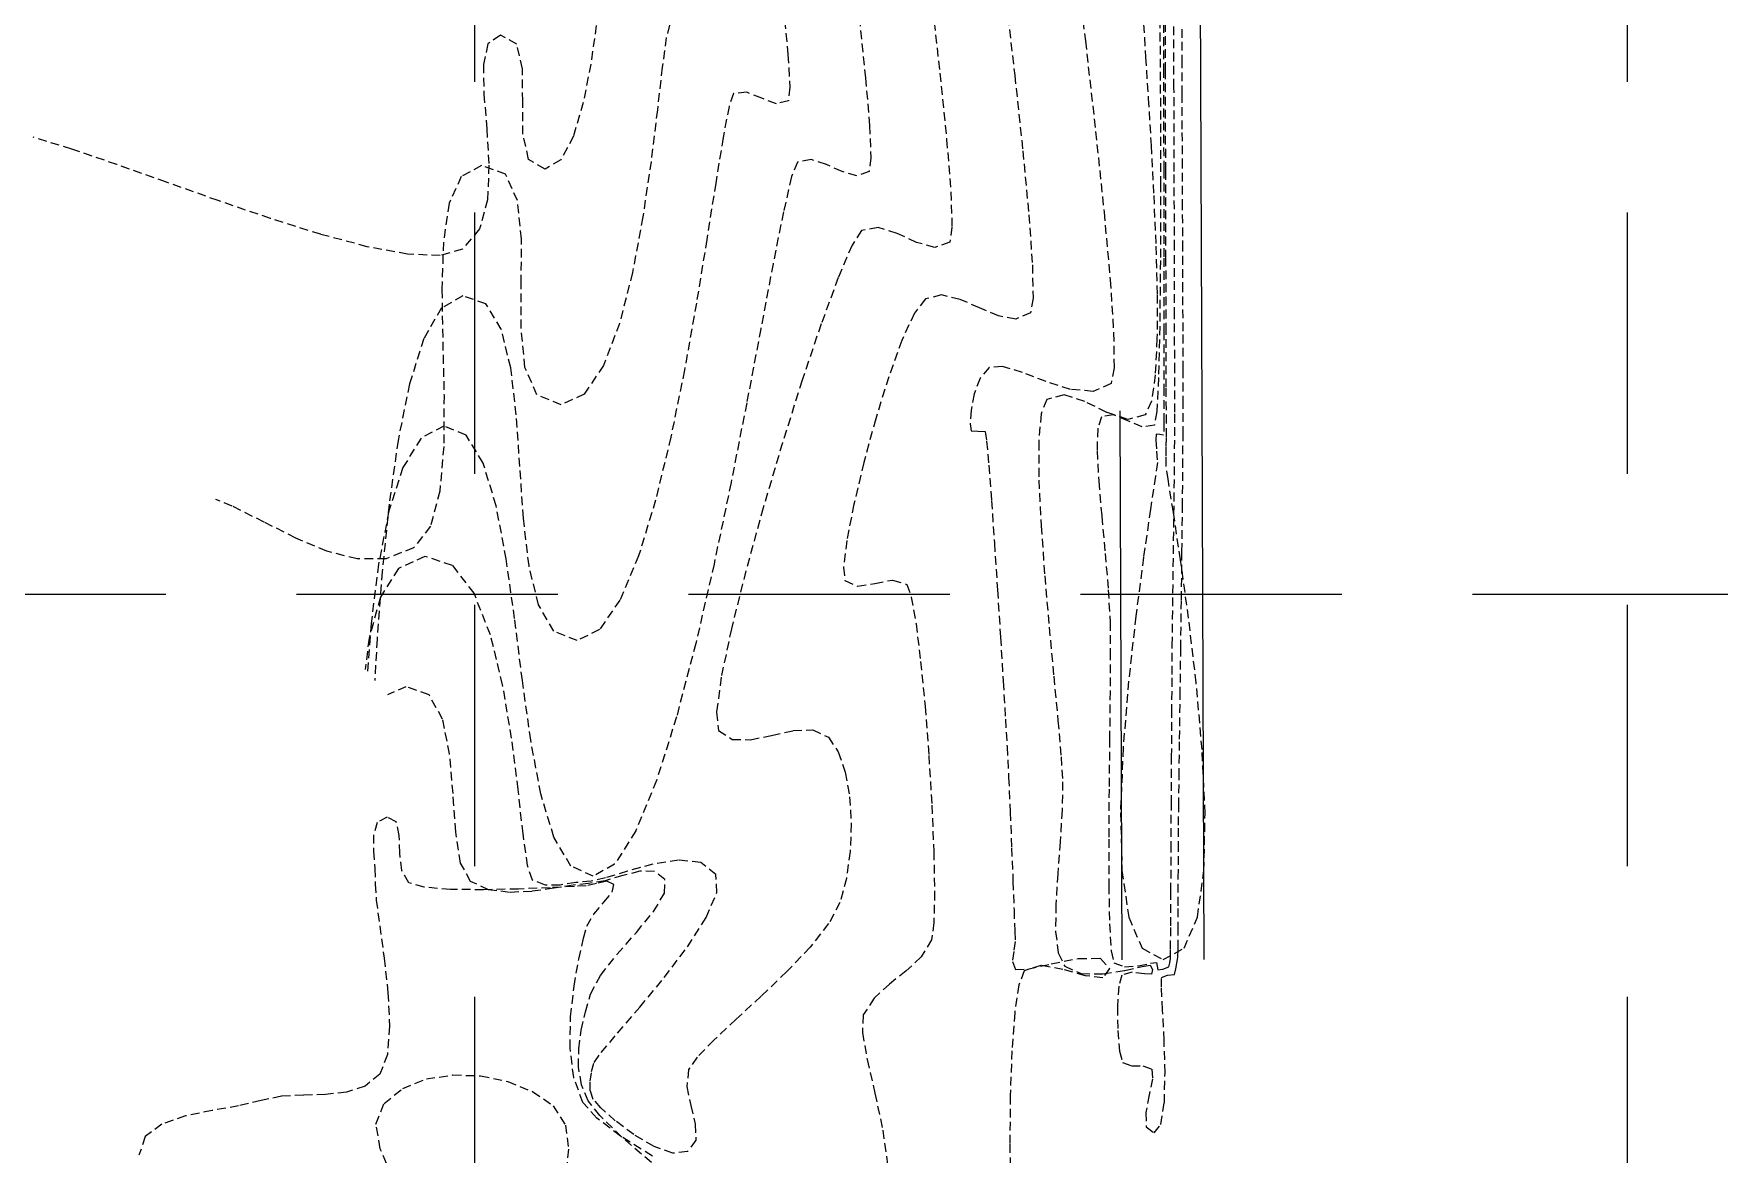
# Model space of a CAD drawing. Header units: inches. Extents: x 7994 to 10114, y 11164 to 12491.
# Drawn here: x 9934.52 to 9982.89, y 11315.01 to 11347.15 of the extents above; entities that cross this region are included whole.
import ezdxf

# ---------------------------------------------------------------- set-up
doc = ezdxf.new("R2010")
doc.units = ezdxf.units.IN
doc.header["$MEASUREMENT"] = 0
doc.linetypes.add('HIDDEN', pattern=[0.375, 0.25, -0.125])
doc.linetypes.add('x4227topo$0$HIDDEN', pattern=[0.375, 0.25, -0.125])
for name, color, linetype in [('CONTOURS', 43, 'x4227topo$0$HIDDEN'), ('GRID', 254, 'HIDDEN'), ('x4227topo$0$C-TOPO', 12, 'Continuous')]:
    doc.layers.add(name, color=color, linetype=linetype)

msp = doc.modelspace()

# ---------------------------------------------------------------- linework, layer by layer
at = {"layer": 'CONTOURS', "color": 43}
for p, q in [((9964.363, 11349.771, 1239), (9964.699, 11346.947, 1239)), ((9966.931, 11349.301, 1242), (9966.94, 11346.137, 1242)), ((9966.997, 11346.084, 1242), (9966.989, 11349.218, 1242)), ((9960.273, 11348.243, 1237), (9960.524, 11346.021, 1237)), ((9962.389, 11348.393, 1238), (9962.67, 11345.962, 1238)), ((9967.475, 11347.032, 1240), (9967.476, 11348.31, 1240)), ((9956.034, 11347.92, 1235), (9956.164, 11346.555, 1235)), ((9966.834, 11347.935, 1241), (9966.85, 11345.317, 1241)), ((9967.242, 11345.611, 1241), (9967.235, 11348.138, 1241)), ((9950.663, 11347.393, 1233), (9950.505, 11346.285, 1233)), ((9952.769, 11347.4, 1234), (9952.672, 11347.047, 1234)), ((9958.209, 11347.62, 1236), (9958.39, 11345.892, 1236)), ((9966.369, 11347.425, 1240), (9966.427, 11346.481, 1240)), ((9947.554, 11346.864, 1233), (9947.423, 11346.268, 1233)), ((9947.916, 11347.11, 1233), (9947.554, 11346.864, 1233)), ((9948.384, 11346.857, 1233), (9947.916, 11347.11, 1233)), ((9948.545, 11346.151, 1233), (9948.384, 11346.857, 1233)), ((9952.672, 11347.047, 1234), (9952.559, 11346.195, 1234)), ((9964.699, 11346.947, 1239), (9964.993, 11344.346, 1239)), ((9967.475, 11346.294, 1240), (9967.475, 11347.032, 1240)), ((9947.423, 11346.268, 1233), (9947.44, 11345.422, 1233)), ((9950.505, 11346.285, 1233), (9950.291, 11345.18, 1233)), ((9956.164, 11346.555, 1235), (9956.217, 11345.624, 1235)), ((9966.427, 11346.481, 1240), (9966.503, 11345.297, 1240)), ((9967.476, 11345.42, 1240), (9967.475, 11346.294, 1240)), ((9948.553, 11345.215, 1233), (9948.545, 11346.151, 1233)), ((9952.559, 11346.195, 1234), (9952.417, 11344.968, 1234)), ((9958.39, 11345.892, 1236), (9958.506, 11344.523, 1236)), ((9960.524, 11346.021, 1237), (9960.717, 11344.118, 1237)), ((9962.67, 11345.962, 1238), (9962.904, 11343.795, 1238)), ((9966.94, 11346.137, 1242), (9966.947, 11343.25, 1242)), ((9967.005, 11343.223, 1242), (9966.997, 11346.084, 1242)), ((9947.44, 11345.422, 1233), (9947.521, 11344.427, 1233)), ((9954.603, 11345.436, 1235), (9954.473, 11345.068, 1235)), ((9954.982, 11345.474, 1235), (9954.603, 11345.436, 1235)), ((9955.413, 11345.302, 1235), (9954.982, 11345.474, 1235)), ((9955.832, 11345.146, 1235), (9955.413, 11345.302, 1235)), ((9956.217, 11345.624, 1235), (9956.175, 11345.229, 1235)), ((9966.503, 11345.297, 1240), (9966.584, 11343.949, 1240)), ((9966.85, 11345.317, 1241), (9966.856, 11342.859, 1241)), ((9967.249, 11343.205, 1241), (9967.242, 11345.611, 1241)), ((9967.48, 11344.419, 1240), (9967.476, 11345.42, 1240)), ((9948.56, 11344.274, 1233), (9948.553, 11345.215, 1233)), ((9950.291, 11345.18, 1233), (9950.009, 11344.217, 1233)), ((9952.417, 11344.968, 1234), (9952.234, 11343.493, 1234)), ((9954.473, 11345.068, 1235), (9954.303, 11344.177, 1235)), ((9956.175, 11345.229, 1235), (9955.832, 11345.146, 1235)), ((9947.521, 11344.427, 1233), (9947.583, 11343.383, 1233)), ((9958.506, 11344.523, 1236), (9958.544, 11343.598, 1236)), ((9964.993, 11344.346, 1239), (9965.234, 11342.038, 1239)), ((9967.484, 11343.322, 1240), (9967.48, 11344.419, 1240)), ((9935.61, 11343.844, 1233), (9934.502, 11344.183, 1233)), ((9936.904, 11343.402, 1233), (9935.61, 11343.844, 1233)), ((9948.722, 11343.55, 1233), (9948.56, 11344.274, 1233)), ((9950.009, 11344.217, 1233), (9949.647, 11343.534, 1233)), ((9954.303, 11344.177, 1235), (9954.091, 11342.87, 1235)), ((9960.717, 11344.118, 1237), (9960.838, 11342.619, 1237)), ((9962.904, 11343.795, 1238), (9963.077, 11341.96, 1238)), ((9966.584, 11343.949, 1240), (9966.661, 11342.51, 1240)), ((9938.326, 11342.895, 1233), (9936.904, 11343.402, 1233)), ((9947.373, 11343.372, 1234), (9946.789, 11343.058, 1234)), ((9948.063, 11343.125, 1234), (9947.373, 11343.372, 1234)), ((9947.583, 11343.383, 1233), (9947.542, 11342.393, 1233)), ((9949.192, 11343.269, 1233), (9948.722, 11343.55, 1233)), ((9949.647, 11343.534, 1233), (9949.192, 11343.269, 1233)), ((9952.234, 11343.493, 1234), (9952, 11341.897, 1234)), ((9956.438, 11343.473, 1236), (9956.269, 11343.054, 1236)), ((9956.826, 11343.544, 1236), (9956.438, 11343.473, 1236)), ((9957.268, 11343.402, 1236), (9956.826, 11343.544, 1236)), ((9957.721, 11343.197, 1236), (9957.268, 11343.402, 1236)), ((9958.544, 11343.598, 1236), (9958.49, 11343.202, 1236)), ((9967.489, 11342.162, 1240), (9967.484, 11343.322, 1240)), ((9939.814, 11342.366, 1233), (9938.326, 11342.895, 1233)), ((9946.789, 11343.058, 1234), (9946.442, 11342.29, 1234)), ((9948.405, 11342.366, 1234), (9948.063, 11343.125, 1234)), ((9954.091, 11342.87, 1235), (9953.836, 11341.252, 1235)), ((9956.269, 11343.054, 1236), (9956.034, 11342.045, 1236)), ((9958.143, 11343.081, 1236), (9957.721, 11343.197, 1236)), ((9958.49, 11343.202, 1236), (9958.143, 11343.081, 1236)), ((9966.856, 11342.859, 1241), (9966.85, 11340.644, 1241)), ((9966.947, 11343.25, 1242), (9966.952, 11340.717, 1242)), ((9967.012, 11340.708, 1242), (9967.005, 11343.223, 1242)), ((9967.255, 11340.995, 1241), (9967.249, 11343.205, 1241)), ((9941.311, 11341.854, 1233), (9939.814, 11342.366, 1233)), ((9947.542, 11342.393, 1233), (9947.317, 11341.556, 1233)), ((9948.516, 11341.263, 1234), (9948.405, 11342.366, 1234)), ((9960.838, 11342.619, 1237), (9960.871, 11341.609, 1237)), ((9966.661, 11342.51, 1240), (9966.722, 11341.058, 1240)), ((9946.442, 11342.29, 1234), (9946.275, 11341.174, 1234)), ((9952, 11341.897, 1234), (9951.703, 11340.305, 1234)), ((9956.034, 11342.045, 1236), (9955.737, 11340.555, 1236)), ((9963.077, 11341.96, 1238), (9963.178, 11340.527, 1238)), ((9965.234, 11342.038, 1239), (9965.41, 11340.093, 1239)), ((9967.494, 11340.97, 1240), (9967.489, 11342.162, 1240)), ((9942.755, 11341.4, 1233), (9941.311, 11341.854, 1233)), ((9944.088, 11341.045, 1233), (9942.755, 11341.4, 1233)), ((9947.317, 11341.556, 1233), (9946.824, 11340.974, 1233)), ((9958.272, 11341.509, 1237), (9958.003, 11341.09, 1237)), ((9958.751, 11341.597, 1237), (9958.272, 11341.509, 1237)), ((9959.296, 11341.422, 1237), (9958.751, 11341.597, 1237)), ((9959.856, 11341.169, 1237), (9959.296, 11341.422, 1237)), ((9960.871, 11341.609, 1237), (9960.805, 11341.175, 1237)), ((9945.25, 11340.828, 1233), (9944.088, 11341.045, 1233)), ((9946.824, 11340.974, 1233), (9946.182, 11340.791, 1233)), ((9946.275, 11341.174, 1234), (9946.233, 11339.813, 1234)), ((9948.511, 11339.986, 1234), (9948.516, 11341.263, 1234)), ((9953.836, 11341.252, 1235), (9953.537, 11339.427, 1235)), ((9958.003, 11341.09, 1237), (9957.605, 11340.159, 1237)), ((9960.376, 11341.025, 1237), (9959.856, 11341.169, 1237)), ((9960.805, 11341.175, 1237), (9960.376, 11341.025, 1237)), ((9966.722, 11341.058, 1240), (9966.757, 11339.667, 1240)), ((9967.259, 11339.056, 1241), (9967.255, 11340.995, 1241)), ((9967.498, 11339.778, 1240), (9967.494, 11340.97, 1240)), ((9946.182, 11340.791, 1233), (9945.25, 11340.828, 1233)), ((9955.737, 11340.555, 1236), (9955.384, 11338.69, 1236)), ((9963.178, 11340.527, 1238), (9963.196, 11339.567, 1238)), ((9966.85, 11340.644, 1241), (9966.832, 11338.759, 1241)), ((9966.952, 11340.717, 1242), (9966.954, 11338.613, 1242)), ((9967.017, 11338.614, 1242), (9967.012, 11340.708, 1242)), ((9948.507, 11338.702, 1234), (9948.511, 11339.986, 1234)), ((9951.703, 11340.305, 1234), (9951.332, 11338.844, 1234)), ((9957.605, 11340.159, 1237), (9957.117, 11338.829, 1237)), ((9965.41, 11340.093, 1239), (9965.509, 11338.579, 1239)), ((9946.831, 11339.634, 1235), (9946.222, 11339.286, 1235)), ((9946.233, 11339.813, 1234), (9946.258, 11338.313, 1234)), ((9947.497, 11339.403, 1235), (9946.831, 11339.634, 1235)), ((9960.107, 11339.546, 1238), (9959.793, 11339.139, 1238)), ((9960.574, 11339.66, 1238), (9960.107, 11339.546, 1238)), ((9961.104, 11339.532, 1238), (9960.574, 11339.66, 1238)), ((9961.66, 11339.289, 1238), (9961.104, 11339.532, 1238)), ((9963.196, 11339.567, 1238), (9963.12, 11339.147, 1238)), ((9966.757, 11339.667, 1240), (9966.754, 11338.412, 1240)), ((9967.502, 11338.618, 1240), (9967.498, 11339.778, 1240)), ((9946.222, 11339.286, 1235), (9945.716, 11338.408, 1235)), ((9947.938, 11338.674, 1235), (9947.497, 11339.403, 1235)), ((9953.537, 11339.427, 1235), (9953.194, 11337.503, 1235)), ((9959.793, 11339.139, 1238), (9959.434, 11338.358, 1238)), ((9962.205, 11339.059, 1238), (9961.66, 11339.289, 1238)), ((9962.704, 11338.969, 1238), (9962.205, 11339.059, 1238)), ((9963.12, 11339.147, 1238), (9962.704, 11338.969, 1238)), ((9967.263, 11337.464, 1241), (9967.259, 11339.056, 1241)), ((9948.209, 11337.572, 1235), (9947.938, 11338.674, 1235)), ((9948.618, 11337.582, 1234), (9948.507, 11338.702, 1234)), ((9951.332, 11338.844, 1234), (9950.874, 11337.639, 1234)), ((9955.384, 11338.69, 1236), (9954.98, 11336.561, 1236)), ((9957.117, 11338.829, 1237), (9956.572, 11337.211, 1237)), ((9965.509, 11338.579, 1239), (9965.521, 11337.565, 1239)), ((9966.832, 11338.759, 1241), (9966.798, 11337.288, 1241)), ((9966.954, 11338.613, 1242), (9966.954, 11337.014, 1242)), ((9967.021, 11337.014, 1242), (9967.017, 11338.614, 1242)), ((9967.504, 11337.521, 1240), (9967.502, 11338.618, 1240)), ((9945.716, 11338.408, 1235), (9945.304, 11337.107, 1235)), ((9946.258, 11338.313, 1234), (9946.294, 11336.78, 1234)), ((9959.434, 11338.358, 1238), (9959.055, 11337.312, 1238)), ((9966.754, 11338.412, 1240), (9966.704, 11337.369, 1240)), ((9948.368, 11336.22, 1235), (9948.209, 11337.572, 1235)), ((9948.962, 11336.794, 1234), (9948.618, 11337.582, 1234)), ((9950.874, 11337.639, 1234), (9950.318, 11336.818, 1234)), ((9961.941, 11337.582, 1239), (9961.677, 11337.271, 1239)), ((9962.324, 11337.611, 1239), (9961.941, 11337.582, 1239)), ((9962.894, 11337.433, 1239), (9962.324, 11337.611, 1239)), ((9965.521, 11337.565, 1239), (9965.435, 11337.12, 1239)), ((9967.504, 11336.52, 1240), (9967.504, 11337.521, 1240)), ((9945.304, 11337.107, 1235), (9944.975, 11335.489, 1235)), ((9953.194, 11337.503, 1235), (9952.803, 11335.583, 1235)), ((9956.572, 11337.211, 1237), (9956.006, 11335.416, 1237)), ((9959.055, 11337.312, 1238), (9958.682, 11336.108, 1238)), ((9961.677, 11337.271, 1239), (9961.509, 11336.825, 1239)), ((9963.571, 11337.173, 1239), (9962.894, 11337.433, 1239)), ((9964.273, 11336.951, 1239), (9963.571, 11337.173, 1239)), ((9965.435, 11337.12, 1239), (9964.921, 11336.893, 1239)), ((9966.704, 11337.369, 1240), (9966.595, 11336.614, 1240)), ((9966.798, 11337.288, 1241), (9966.748, 11336.316, 1241)), ((9967.264, 11336.294, 1241), (9967.263, 11337.464, 1241)), ((9946.294, 11336.78, 1234), (9946.285, 11335.317, 1234)), ((9949.654, 11336.506, 1234), (9948.962, 11336.794, 1234)), ((9950.318, 11336.818, 1234), (9949.654, 11336.506, 1234)), ((9954.98, 11336.561, 1236), (9954.531, 11334.275, 1236)), ((9961.509, 11336.825, 1239), (9961.42, 11336.353, 1239)), ((9963.589, 11336.661, 1240), (9963.428, 11336.247, 1240)), ((9964.087, 11336.799, 1240), (9963.589, 11336.661, 1240)), ((9964.684, 11336.601, 1240), (9964.087, 11336.799, 1240)), ((9964.921, 11336.893, 1239), (9964.273, 11336.951, 1239)), ((9965.314, 11336.29, 1240), (9964.684, 11336.601, 1240)), ((9966.595, 11336.614, 1240), (9966.416, 11336.221, 1240)), ((9966.954, 11337.014, 1242), (9966.951, 11335.997, 1242)), ((9967.023, 11335.983, 1242), (9967.021, 11337.014, 1242)), ((9948.471, 11334.74, 1235), (9948.368, 11336.22, 1235)), ((9958.682, 11336.108, 1238), (9958.34, 11334.853, 1238)), ((9961.42, 11336.353, 1239), (9961.396, 11335.964, 1239)), ((9963.428, 11336.247, 1240), (9963.359, 11335.446, 1240)), ((9965.162, 11336.165, 1241), (9965.052, 11335.834, 1241)), ((9965.506, 11336.225, 1241), (9965.162, 11336.165, 1241)), ((9965.913, 11336.089, 1240), (9965.314, 11336.29, 1240)), ((9965.919, 11336.049, 1241), (9965.506, 11336.225, 1241)), ((9966.416, 11336.221, 1240), (9965.913, 11336.089, 1240)), ((9966.748, 11336.316, 1241), (9966.68, 11335.928, 1241)), ((9967.263, 11335.62, 1241), (9967.264, 11336.294, 1241)), ((9967.502, 11335.646, 1240), (9967.504, 11336.52, 1240)), ((9946.288, 11335.897, 1236), (9945.635, 11335.554, 1236)), ((9946.928, 11335.638, 1236), (9946.288, 11335.897, 1236)), ((9947.417, 11334.837, 1236), (9946.928, 11335.638, 1236)), ((9952.803, 11335.583, 1235), (9952.366, 11333.773, 1235)), ((9961.396, 11335.964, 1239), (9961.422, 11335.766, 1239)), ((9961.422, 11335.766, 1239), (9961.615, 11335.748, 1239)), ((9961.615, 11335.748, 1239), (9961.821, 11335.741, 1239)), ((9961.821, 11335.741, 1239), (9961.864, 11335.468, 1239)), ((9965.052, 11335.834, 1241), (9965.034, 11335.191, 1241)), ((9966.333, 11335.872, 1241), (9965.919, 11336.049, 1241)), ((9966.68, 11335.928, 1241), (9966.333, 11335.872, 1241)), ((9966.734, 11335.668, 1242), (9966.718, 11335.497, 1242)), ((9966.839, 11335.652, 1242), (9966.734, 11335.668, 1242)), ((9966.944, 11335.636, 1242), (9966.839, 11335.652, 1242)), ((9966.951, 11335.997, 1242), (9966.944, 11335.636, 1242)), ((9967.022, 11335.317, 1242), (9967.024, 11335.593, 1242)), ((9967.024, 11335.593, 1242), (9967.023, 11335.983, 1242)), ((9967.258, 11334.868, 1241), (9967.263, 11335.62, 1241)), ((9967.496, 11334.718, 1240), (9967.502, 11335.646, 1240)), ((9944.975, 11335.489, 1235), (9944.718, 11333.659, 1235)), ((9945.635, 11335.554, 1236), (9945.114, 11334.706, 1236)), ((9946.285, 11335.317, 1234), (9946.174, 11334.031, 1234)), ((9956.006, 11335.416, 1237), (9955.456, 11333.556, 1237)), ((9961.864, 11335.468, 1239), (9961.927, 11334.776, 1239)), ((9963.359, 11335.446, 1240), (9963.365, 11334.345, 1240)), ((9965.034, 11335.191, 1241), (9965.081, 11334.322, 1241)), ((9966.718, 11335.497, 1242), (9966.744, 11335.177, 1242)), ((9966.744, 11335.177, 1242), (9966.768, 11334.856, 1242)), ((9967.018, 11335.04, 1242), (9967.022, 11335.317, 1242)), ((9945.114, 11334.706, 1236), (9944.712, 11333.463, 1236)), ((9947.79, 11333.613, 1236), (9947.417, 11334.837, 1236)), ((9948.574, 11333.257, 1235), (9948.471, 11334.74, 1235)), ((9958.34, 11334.853, 1238), (9958.055, 11333.654, 1238)), ((9961.927, 11334.776, 1239), (9962.004, 11333.767, 1239)), ((9966.768, 11334.856, 1242), (9966.713, 11334.463, 1242)), ((9967.015, 11334.764, 1242), (9967.018, 11335.04, 1242)), ((9967.072, 11334.371, 1242), (9967.015, 11334.764, 1242)), ((9967.251, 11334.116, 1241), (9967.258, 11334.868, 1241)), ((9967.485, 11333.578, 1240), (9967.496, 11334.718, 1240)), ((9954.531, 11334.275, 1236), (9954.042, 11331.94, 1236)), ((9963.365, 11334.345, 1240), (9963.429, 11333.035, 1240)), ((9965.081, 11334.322, 1241), (9965.168, 11333.311, 1241)), ((9966.713, 11334.463, 1242), (9966.569, 11333.514, 1242)), ((9967.223, 11333.428, 1242), (9967.072, 11334.371, 1242)), ((9940.218, 11333.599, 1234), (9939.749, 11333.795, 1234)), ((9944.718, 11333.659, 1235), (9944.521, 11331.723, 1235)), ((9946.174, 11334.031, 1234), (9945.905, 11333.025, 1234)), ((9952.366, 11333.773, 1235), (9951.879, 11332.179, 1235)), ((9958.055, 11333.654, 1238), (9957.852, 11332.619, 1238)), ((9962.004, 11333.767, 1239), (9962.089, 11332.542, 1239)), ((9967.242, 11333.364, 1241), (9967.251, 11334.116, 1241)), ((9941.134, 11333.141, 1234), (9940.218, 11333.599, 1234)), ((9944.712, 11333.463, 1236), (9944.413, 11331.937, 1236)), ((9948.079, 11332.086, 1236), (9947.79, 11333.613, 1236)), ((9948.733, 11331.892, 1235), (9948.574, 11333.257, 1235)), ((9955.456, 11333.556, 1237), (9954.955, 11331.741, 1237)), ((9965.168, 11333.311, 1241), (9965.268, 11332.243, 1241)), ((9966.569, 11333.514, 1242), (9966.368, 11332.134, 1242)), ((9967.431, 11332.058, 1242), (9967.223, 11333.428, 1242)), ((9967.232, 11332.612, 1241), (9967.242, 11333.364, 1241)), ((9967.471, 11332.289, 1240), (9967.485, 11333.578, 1240)), ((9942.043, 11332.686, 1234), (9941.134, 11333.141, 1234)), ((9942.935, 11332.309, 1234), (9942.043, 11332.686, 1234)), ((9945.905, 11333.025, 1234), (9945.421, 11332.405, 1234)), ((9963.429, 11333.035, 1240), (9963.533, 11331.601, 1240)), ((9943.802, 11332.086, 1234), (9942.935, 11332.309, 1234)), ((9945.421, 11332.405, 1234), (9944.633, 11332.093, 1234)), ((9957.852, 11332.619, 1238), (9957.758, 11331.854, 1238)), ((9962.089, 11332.542, 1239), (9962.177, 11331.201, 1239)), ((9965.268, 11332.243, 1241), (9965.356, 11331.203, 1241)), ((9967.221, 11331.86, 1241), (9967.232, 11332.612, 1241)), ((9967.455, 11330.915, 1240), (9967.471, 11332.289, 1240)), ((9944.633, 11332.093, 1234), (9943.802, 11332.086, 1234)), ((9944.413, 11331.937, 1236), (9944.202, 11330.238, 1236)), ((9944.521, 11331.723, 1235), (9944.375, 11329.788, 1235)), ((9944.99, 11331.812, 1237), (9944.468, 11330.988, 1237)), ((9945.746, 11332.159, 1237), (9944.99, 11331.812, 1237)), ((9946.537, 11331.902, 1237), (9945.746, 11332.159, 1237)), ((9947.155, 11331.103, 1237), (9946.537, 11331.902, 1237)), ((9948.319, 11330.376, 1236), (9948.079, 11332.086, 1236)), ((9949.005, 11330.77, 1235), (9948.733, 11331.892, 1235)), ((9951.879, 11332.179, 1235), (9951.343, 11330.906, 1235)), ((9954.042, 11331.94, 1236), (9953.519, 11329.665, 1236)), ((9954.955, 11331.741, 1237), (9954.541, 11330.084, 1237)), ((9957.758, 11331.854, 1238), (9957.796, 11331.468, 1238)), ((9966.368, 11332.134, 1242), (9966.147, 11330.448, 1242)), ((9967.211, 11331.108, 1241), (9967.221, 11331.86, 1241)), ((9967.662, 11330.385, 1242), (9967.431, 11332.058, 1242)), ((9957.796, 11331.468, 1238), (9958.159, 11331.305, 1238)), ((9958.159, 11331.305, 1238), (9958.655, 11331.387, 1238)), ((9958.655, 11331.387, 1238), (9959.166, 11331.482, 1238)), ((9959.166, 11331.482, 1238), (9959.573, 11331.356, 1238)), ((9959.573, 11331.356, 1238), (9959.704, 11330.994, 1238)), ((9963.533, 11331.601, 1240), (9963.659, 11330.134, 1240)), ((9944.468, 11330.988, 1237), (9944.142, 11329.814, 1237)), ((9947.627, 11329.911, 1237), (9947.155, 11331.103, 1237)), ((9949.447, 11330.013, 1235), (9949.005, 11330.77, 1235)), ((9951.343, 11330.906, 1235), (9950.755, 11330.059, 1235)), ((9959.704, 11330.994, 1238), (9959.839, 11330.224, 1238)), ((9962.177, 11331.201, 1239), (9962.263, 11329.846, 1239)), ((9965.356, 11331.203, 1241), (9965.406, 11330.276, 1241)), ((9967.202, 11330.356, 1241), (9967.211, 11331.108, 1241)), ((9967.437, 11329.519, 1240), (9967.455, 11330.915, 1240)), ((9948.542, 11328.603, 1236), (9948.319, 11330.376, 1236)), ((9965.406, 11330.276, 1241), (9965.414, 11329.433, 1241)), ((9966.147, 11330.448, 1242), (9965.94, 11328.582, 1242)), ((9967.194, 11329.604, 1241), (9967.202, 11330.356, 1241)), ((9967.879, 11328.532, 1242), (9967.662, 11330.385, 1242)), ((9944.142, 11329.814, 1237), (9944.031, 11328.916, 1237)), ((9944.202, 11330.238, 1236), (9944.092, 11328.847, 1236)), ((9944.375, 11329.788, 1235), (9944.305, 11328.604, 1235)), ((9947.977, 11328.476, 1237), (9947.627, 11329.911, 1237)), ((9950.115, 11329.744, 1235), (9949.447, 11330.013, 1235)), ((9950.755, 11330.059, 1235), (9950.115, 11329.744, 1235)), ((9954.541, 11330.084, 1237), (9954.249, 11328.696, 1237)), ((9959.839, 11330.224, 1238), (9959.972, 11329.144, 1238)), ((9962.263, 11329.846, 1239), (9962.341, 11328.576, 1239)), ((9963.659, 11330.134, 1240), (9963.791, 11328.722, 1240)), ((9953.519, 11329.665, 1236), (9952.967, 11327.558, 1236)), ((9965.414, 11329.433, 1241), (9965.407, 11328.283, 1241)), ((9967.188, 11328.771, 1241), (9967.194, 11329.604, 1241)), ((9967.42, 11328.165, 1240), (9967.437, 11329.519, 1240)), ((9959.972, 11329.144, 1238), (9960.097, 11327.852, 1238)), ((9945.203, 11328.421, 1238), (9944.671, 11328.187, 1238)), ((9945.864, 11328.191, 1238), (9945.203, 11328.421, 1238)), ((9948.233, 11326.947, 1237), (9947.977, 11328.476, 1237)), ((9948.782, 11326.887, 1236), (9948.542, 11328.603, 1236)), ((9954.249, 11328.696, 1237), (9954.114, 11327.687, 1237)), ((9962.341, 11328.576, 1239), (9962.405, 11327.492, 1239)), ((9963.791, 11328.722, 1240), (9963.911, 11327.452, 1240)), ((9965.94, 11328.582, 1242), (9965.781, 11326.66, 1242)), ((9967.181, 11327.672, 1241), (9967.188, 11328.771, 1241)), ((9968.048, 11326.624, 1242), (9967.879, 11328.532, 1242)), ((9946.253, 11327.492, 1238), (9945.864, 11328.191, 1238)), ((9960.097, 11327.852, 1238), (9960.205, 11326.448, 1238)), ((9965.407, 11328.283, 1241), (9965.393, 11326.932, 1241)), ((9967.404, 11326.918, 1240), (9967.42, 11328.165, 1240)), ((9946.454, 11326.492, 1238), (9946.253, 11327.492, 1238)), ((9952.967, 11327.558, 1236), (9952.391, 11325.728, 1236)), ((9954.114, 11327.687, 1237), (9954.171, 11327.169, 1237)), ((9962.405, 11327.492, 1239), (9962.451, 11326.695, 1239)), ((9963.911, 11327.452, 1240), (9964.001, 11326.414, 1240)), ((9967.174, 11326.403, 1241), (9967.181, 11327.672, 1241)), ((9948.42, 11325.473, 1237), (9948.233, 11326.947, 1237)), ((9949.072, 11325.346, 1236), (9948.782, 11326.887, 1236)), ((9954.171, 11327.169, 1237), (9954.564, 11326.907, 1237)), ((9954.564, 11326.907, 1237), (9955.093, 11326.901, 1237)), ((9955.093, 11326.901, 1237), (9955.696, 11327.026, 1237)), ((9955.696, 11327.026, 1237), (9956.311, 11327.161, 1237)), ((9956.311, 11327.161, 1237), (9956.875, 11327.184, 1237)), ((9956.875, 11327.184, 1237), (9957.326, 11326.971, 1237)), ((9957.326, 11326.971, 1237), (9957.606, 11326.553, 1237)), ((9965.393, 11326.932, 1241), (9965.378, 11325.484, 1241)), ((9967.39, 11325.839, 1240), (9967.404, 11326.918, 1240)), ((9946.552, 11325.359, 1238), (9946.454, 11326.492, 1238)), ((9957.606, 11326.553, 1237), (9957.809, 11325.968, 1237)), ((9960.205, 11326.448, 1238), (9960.292, 11325.028, 1238)), ((9962.451, 11326.695, 1239), (9962.496, 11325.815, 1239)), ((9964.001, 11326.414, 1240), (9964.044, 11325.696, 1240)), ((9965.781, 11326.66, 1242), (9965.706, 11324.808, 1242)), ((9967.167, 11325.062, 1241), (9967.174, 11326.403, 1241)), ((9968.134, 11324.785, 1242), (9968.048, 11326.624, 1242)), ((9957.809, 11325.968, 1237), (9957.933, 11325.264, 1237)), ((9948.564, 11324.203, 1237), (9948.42, 11325.473, 1237)), ((9952.391, 11325.728, 1236), (9951.797, 11324.283, 1236)), ((9962.496, 11325.815, 1239), (9962.541, 11324.823, 1239)), ((9964.044, 11325.696, 1240), (9964.032, 11324.877, 1240)), ((9965.378, 11325.484, 1241), (9965.368, 11324.047, 1241)), ((9967.379, 11324.994, 1240), (9967.39, 11325.839, 1240)), ((9946.629, 11324.26, 1238), (9946.552, 11325.359, 1238)), ((9949.446, 11324.102, 1236), (9949.072, 11325.346, 1236)), ((9957.933, 11325.264, 1237), (9957.979, 11324.49, 1237)), ((9960.292, 11325.028, 1238), (9960.349, 11323.691, 1238)), ((9967.161, 11323.743, 1241), (9967.167, 11325.062, 1241)), ((9967.373, 11324.445, 1240), (9967.379, 11324.994, 1240)), ((9944.38, 11324.528, 1239), (9944.274, 11324.173, 1239)), ((9944.661, 11324.683, 1239), (9944.38, 11324.528, 1239)), ((9944.924, 11324.543, 1239), (9944.661, 11324.683, 1239)), ((9945.008, 11324.153, 1239), (9944.924, 11324.543, 1239)), ((9957.979, 11324.49, 1237), (9957.948, 11323.694, 1237)), ((9962.541, 11324.823, 1239), (9962.583, 11323.803, 1239)), ((9964.032, 11324.877, 1240), (9963.974, 11323.975, 1240)), ((9965.706, 11324.808, 1242), (9965.748, 11323.15, 1242)), ((9967.369, 11323.737, 1240), (9967.373, 11324.445, 1240)), ((9968.1, 11323.138, 1242), (9968.134, 11324.785, 1242)), ((9944.274, 11324.173, 1239), (9944.273, 11323.704, 1239)), ((9945.023, 11323.644, 1239), (9945.008, 11324.153, 1239)), ((9946.77, 11323.363, 1238), (9946.629, 11324.26, 1238)), ((9948.692, 11323.288, 1237), (9948.564, 11324.203, 1237)), ((9949.937, 11323.274, 1236), (9949.446, 11324.102, 1236)), ((9951.797, 11324.283, 1236), (9951.191, 11323.332, 1236)), ((9963.974, 11323.975, 1240), (9963.904, 11323.052, 1240)), ((9965.368, 11324.047, 1241), (9965.371, 11322.724, 1241)), ((9944.273, 11323.704, 1239), (9944.311, 11323.205, 1239)), ((9945.079, 11323.148, 1239), (9945.023, 11323.644, 1239)), ((9957.948, 11323.694, 1237), (9957.84, 11322.924, 1237)), ((9960.349, 11323.691, 1238), (9960.371, 11322.537, 1238)), ((9962.583, 11323.803, 1239), (9962.621, 11322.839, 1239)), ((9967.154, 11322.544, 1241), (9967.161, 11323.743, 1241)), ((9967.366, 11322.938, 1240), (9967.369, 11323.737, 1240)), ((9944.311, 11323.205, 1239), (9944.318, 11322.761, 1239)), ((9945.287, 11322.797, 1239), (9945.079, 11323.148, 1239)), ((9947.058, 11322.836, 1238), (9946.77, 11323.363, 1238)), ((9948.829, 11322.875, 1237), (9948.692, 11323.288, 1237)), ((9950.577, 11322.982, 1236), (9949.937, 11323.274, 1236)), ((9951.191, 11323.332, 1236), (9950.577, 11322.982, 1236)), ((9951.424, 11323.005, 1238), (9950.916, 11322.855, 1238)), ((9951.558, 11323.129, 1237), (9950.932, 11322.935, 1237)), ((9951.914, 11323.128, 1238), (9951.424, 11323.005, 1238)), ((9952.291, 11323.331, 1237), (9951.558, 11323.129, 1237)), ((9952.334, 11323.124, 1238), (9951.914, 11323.128, 1238)), ((9953.026, 11323.447, 1237), (9952.291, 11323.331, 1237)), ((9952.632, 11322.891, 1238), (9952.334, 11323.124, 1238)), ((9953.662, 11323.379, 1237), (9953.026, 11323.447, 1237)), ((9954.096, 11323.033, 1237), (9953.662, 11323.379, 1237)), ((9954.122, 11322.518, 1237), (9954.096, 11323.033, 1237)), ((9963.904, 11323.052, 1240), (9963.85, 11322.171, 1240)), ((9965.748, 11323.15, 1242), (9965.944, 11321.811, 1242)), ((9967.912, 11321.808, 1242), (9968.1, 11323.138, 1242)), ((9944.318, 11322.761, 1239), (9944.348, 11322.302, 1239)), ((9945.723, 11322.668, 1239), (9945.287, 11322.797, 1239)), ((9946.482, 11322.607, 1239), (9945.723, 11322.668, 1239)), ((9947.429, 11322.596, 1239), (9946.482, 11322.607, 1239)), ((9947.574, 11322.599, 1238), (9947.058, 11322.836, 1238)), ((9948.428, 11322.618, 1239), (9947.429, 11322.596, 1239)), ((9948.177, 11322.521, 1238), (9947.574, 11322.599, 1238)), ((9948.817, 11322.551, 1238), (9948.177, 11322.521, 1238)), ((9949.342, 11322.655, 1239), (9948.428, 11322.618, 1239)), ((9949.443, 11322.638, 1238), (9948.817, 11322.551, 1238)), ((9949.204, 11322.729, 1237), (9948.829, 11322.875, 1237)), ((9949.63, 11322.732, 1237), (9949.204, 11322.729, 1237)), ((9950.036, 11322.691, 1239), (9949.342, 11322.655, 1239)), ((9950.002, 11322.731, 1238), (9949.443, 11322.638, 1238)), ((9950.076, 11322.8, 1237), (9949.63, 11322.732, 1237)), ((9950.443, 11322.777, 1238), (9950.002, 11322.731, 1238)), ((9950.373, 11322.708, 1239), (9950.036, 11322.691, 1239)), ((9950.513, 11322.846, 1237), (9950.076, 11322.8, 1237)), ((9950.667, 11322.772, 1239), (9950.373, 11322.708, 1239)), ((9950.916, 11322.855, 1238), (9950.443, 11322.777, 1238)), ((9950.932, 11322.935, 1237), (9950.513, 11322.846, 1237)), ((9950.962, 11322.842, 1239), (9950.667, 11322.772, 1239)), ((9950.882, 11322.236, 1239), (9951.122, 11322.53, 1239)), ((9951.168, 11322.75, 1239), (9950.962, 11322.842, 1239)), ((9951.122, 11322.53, 1239), (9951.168, 11322.75, 1239)), ((9952.621, 11322.495, 1238), (9952.632, 11322.891, 1238)), ((9953.817, 11321.801, 1237), (9954.122, 11322.518, 1237)), ((9957.84, 11322.924, 1237), (9957.656, 11322.229, 1237)), ((9960.371, 11322.537, 1238), (9960.351, 11321.661, 1238)), ((9962.621, 11322.839, 1239), (9962.651, 11322.014, 1239)), ((9965.371, 11322.724, 1241), (9965.392, 11321.621, 1241)), ((9967.149, 11321.56, 1241), (9967.154, 11322.544, 1241)), ((9967.364, 11322.139, 1240), (9967.366, 11322.938, 1240)), ((9944.348, 11322.302, 1239), (9944.449, 11321.557, 1239)), ((9950.591, 11321.9, 1239), (9950.882, 11322.236, 1239)), ((9952.307, 11321.973, 1238), (9952.621, 11322.495, 1238)), ((9957.656, 11322.229, 1237), (9957.332, 11321.624, 1237)), ((9963.85, 11322.171, 1240), (9963.845, 11321.394, 1240)), ((9967.361, 11321.431, 1240), (9967.364, 11322.139, 1240)), ((9944.449, 11321.557, 1239), (9944.577, 11320.632, 1239)), ((9950.298, 11321.208, 1239), (9950.392, 11321.555, 1239)), ((9950.392, 11321.555, 1239), (9950.591, 11321.9, 1239)), ((9951.814, 11321.374, 1238), (9952.307, 11321.973, 1238)), ((9953.28, 11320.962, 1237), (9953.817, 11321.801, 1237)), ((9957.332, 11321.624, 1237), (9956.799, 11320.952, 1237)), ((9960.351, 11321.661, 1238), (9960.283, 11321.164, 1238)), ((9962.651, 11322.014, 1239), (9962.673, 11321.412, 1239)), ((9965.392, 11321.621, 1241), (9965.439, 11320.844, 1241)), ((9965.944, 11321.811, 1242), (9966.326, 11320.917, 1242)), ((9967.144, 11320.888, 1241), (9967.149, 11321.56, 1241)), ((9967.534, 11320.918, 1242), (9967.912, 11321.808, 1242)), ((9950.162, 11320.608, 1239), (9950.298, 11321.208, 1239)), ((9951.265, 11320.746, 1238), (9951.814, 11321.374, 1238)), ((9960.283, 11321.164, 1238), (9959.991, 11320.674, 1238)), ((9962.682, 11321.115, 1239), (9962.645, 11320.828, 1239)), ((9962.673, 11321.412, 1239), (9962.682, 11321.115, 1239)), ((9963.845, 11321.394, 1240), (9963.92, 11320.784, 1240)), ((9967.357, 11320.906, 1240), (9967.361, 11321.431, 1240)), ((9944.577, 11320.632, 1239), (9944.686, 11319.637, 1239)), ((9950.025, 11319.832, 1239), (9950.162, 11320.608, 1239)), ((9950.784, 11320.138, 1238), (9951.265, 11320.746, 1238)), ((9952.612, 11320.077, 1237), (9953.28, 11320.962, 1237)), ((9956.799, 11320.952, 1237), (9956.129, 11320.248, 1237)), ((9959.991, 11320.674, 1238), (9959.559, 11320.268, 1238)), ((9962.645, 11320.828, 1239), (9962.605, 11320.541, 1239)), ((9963.721, 11320.472, 1239), (9964.492, 11320.626, 1239)), ((9963.92, 11320.784, 1240), (9964.105, 11320.403, 1240)), ((9964.492, 11320.626, 1239), (9965.126, 11320.63, 1239)), ((9965.126, 11320.63, 1239), (9965.394, 11320.337, 1239)), ((9965.439, 11320.844, 1241), (9965.518, 11320.498, 1241)), ((9966.326, 11320.917, 1242), (9966.931, 11320.593, 1242)), ((9966.931, 11320.593, 1242), (9967.534, 11320.918, 1242)), ((9967.12, 11320.503, 1241), (9967.141, 11320.625, 1241)), ((9967.141, 11320.625, 1241), (9967.144, 11320.888, 1241)), ((9967.326, 11320.493, 1240), (9967.351, 11320.656, 1240)), ((9967.351, 11320.656, 1240), (9967.357, 11320.906, 1240)), ((9950.497, 11319.599, 1238), (9950.784, 11320.138, 1238)), ((9956.129, 11320.248, 1237), (9955.397, 11319.546, 1237)), ((9959.559, 11320.268, 1238), (9959.077, 11319.892, 1238)), ((9962.605, 11320.541, 1239), (9962.691, 11320.308, 1239)), ((9962.691, 11320.308, 1239), (9963.045, 11320.317, 1239)), ((9962.942, 11320.269, 1239), (9962.789, 11319.865, 1239)), ((9963.417, 11320.424, 1239), (9962.942, 11320.269, 1239)), ((9963.045, 11320.317, 1239), (9963.721, 11320.472, 1239)), ((9964.055, 11320.312, 1239), (9963.417, 11320.424, 1239)), ((9964.701, 11320.129, 1239), (9964.055, 11320.312, 1239)), ((9964.105, 11320.403, 1240), (9964.578, 11320.192, 1240)), ((9964.578, 11320.192, 1240), (9965.201, 11320.181, 1240)), ((9965.2, 11320.072, 1239), (9964.701, 11320.129, 1239)), ((9965.394, 11320.337, 1239), (9965.2, 11320.072, 1239)), ((9965.201, 11320.181, 1240), (9965.833, 11320.279, 1240)), ((9965.518, 11320.498, 1241), (9965.825, 11320.386, 1241)), ((9965.749, 11320.15, 1240), (9965.658, 11319.832, 1240)), ((9966.044, 11320.231, 1240), (9965.749, 11320.15, 1240)), ((9965.825, 11320.386, 1241), (9966.22, 11320.414, 1241)), ((9965.833, 11320.279, 1240), (9966.332, 11320.393, 1240)), ((9966.397, 11320.182, 1240), (9966.044, 11320.231, 1240)), ((9966.22, 11320.414, 1241), (9966.571, 11320.488, 1241)), ((9966.332, 11320.393, 1240), (9966.556, 11320.429, 1240)), ((9966.598, 11320.173, 1240), (9966.397, 11320.182, 1240)), ((9966.556, 11320.429, 1240), (9966.623, 11320.305, 1240)), ((9966.571, 11320.488, 1241), (9966.744, 11320.511, 1241)), ((9966.623, 11320.305, 1240), (9966.598, 11320.173, 1240)), ((9966.744, 11320.511, 1241), (9966.759, 11320.405, 1241)), ((9966.759, 11320.405, 1241), (9966.778, 11320.304, 1241)), ((9966.778, 11320.304, 1241), (9966.918, 11320.318, 1241)), ((9966.887, 11320.079, 1240), (9967.055, 11320.15, 1240)), ((9966.918, 11320.318, 1241), (9967.093, 11320.381, 1241)), ((9967.055, 11320.15, 1240), (9967.256, 11320.17, 1240)), ((9967.093, 11320.381, 1241), (9967.12, 11320.503, 1241)), ((9967.093, 11320.381, 1241), (9967.093, 11320.381, 1241)), ((9967.256, 11320.17, 1240), (9967.291, 11320.331, 1240)), ((9967.256, 11320.17, 1240), (9967.256, 11320.17, 1240)), ((9967.291, 11320.331, 1240), (9967.326, 11320.493, 1240)), ((9944.686, 11319.637, 1239), (9944.732, 11318.68, 1239)), ((9949.928, 11318.955, 1239), (9950.025, 11319.832, 1239)), ((9951.91, 11319.225, 1237), (9952.612, 11320.077, 1237)), ((9959.077, 11319.892, 1238), (9958.636, 11319.489, 1238)), ((9962.789, 11319.865, 1239), (9962.671, 11319.069, 1239)), ((9965.658, 11319.832, 1240), (9965.619, 11319.243, 1240)), ((9966.881, 11319.801, 1240), (9966.887, 11320.079, 1240)), ((9966.915, 11319.152, 1240), (9966.881, 11319.801, 1240)), ((9950.352, 11319.095, 1238), (9950.497, 11319.599, 1238)), ((9951.275, 11318.483, 1237), (9951.91, 11319.225, 1237)), ((9955.397, 11319.546, 1237), (9954.676, 11318.881, 1237)), ((9958.636, 11319.489, 1238), (9958.326, 11319.006, 1238)), ((9965.619, 11319.243, 1240), (9965.628, 11318.563, 1240)), ((9966.959, 11318.282, 1240), (9966.915, 11319.152, 1240)), ((9944.732, 11318.68, 1239), (9944.67, 11317.868, 1239)), ((9949.911, 11318.055, 1239), (9949.928, 11318.955, 1239)), ((9950.233, 11318.569, 1238), (9950.352, 11319.095, 1238)), ((9954.676, 11318.881, 1237), (9954.04, 11318.285, 1237)), ((9958.326, 11319.006, 1238), (9958.301, 11318.501, 1238)), ((9962.671, 11319.069, 1239), (9962.589, 11317.978, 1239)), ((9950.16, 11318.034, 1238), (9950.233, 11318.569, 1238)), ((9950.805, 11317.93, 1237), (9951.275, 11318.483, 1237)), ((9954.04, 11318.285, 1237), (9953.561, 11317.793, 1237)), ((9958.301, 11318.501, 1238), (9958.439, 11317.723, 1238)), ((9965.628, 11318.563, 1240), (9965.679, 11317.97, 1240)), ((9966.985, 11317.343, 1240), (9966.959, 11318.282, 1240)), ((9944.67, 11317.868, 1239), (9944.454, 11317.311, 1239)), ((9950.016, 11317.208, 1239), (9949.911, 11318.055, 1239)), ((9950.154, 11317.508, 1238), (9950.16, 11318.034, 1238)), ((9950.601, 11317.644, 1237), (9950.805, 11317.93, 1237)), ((9953.561, 11317.793, 1237), (9953.313, 11317.439, 1237)), ((9958.439, 11317.723, 1238), (9958.66, 11316.759, 1238)), ((9962.589, 11317.978, 1239), (9962.542, 11316.688, 1239)), ((9965.679, 11317.97, 1240), (9965.769, 11317.643, 1240)), ((9944.454, 11317.311, 1239), (9944.029, 11316.962, 1239)), ((9945.788, 11317.168, 1239), (9946.549, 11317.285, 1239)), ((9946.549, 11317.285, 1239), (9947.345, 11317.259, 1239)), ((9947.345, 11317.259, 1239), (9948.124, 11317.097, 1239)), ((9950.282, 11316.491, 1239), (9950.016, 11317.208, 1239)), ((9950.237, 11317.004, 1238), (9950.154, 11317.508, 1238)), ((9950.484, 11317.102, 1237), (9950.528, 11317.379, 1237)), ((9950.528, 11317.379, 1237), (9950.601, 11317.644, 1237)), ((9953.313, 11317.439, 1237), (9953.265, 11316.951, 1237)), ((9965.769, 11317.643, 1240), (9966.026, 11317.543, 1240)), ((9966.026, 11317.543, 1240), (9966.349, 11317.549, 1240)), ((9966.349, 11317.549, 1240), (9966.607, 11317.451, 1240)), ((9966.607, 11317.451, 1240), (9966.625, 11317.176, 1240)), ((9966.965, 11316.486, 1240), (9966.985, 11317.343, 1240)), ((9942.26, 11316.707, 1239), (9941.63, 11316.671, 1239)), ((9942.895, 11316.725, 1239), (9942.26, 11316.707, 1239)), ((9943.497, 11316.788, 1239), (9942.895, 11316.725, 1239)), ((9944.029, 11316.962, 1239), (9943.497, 11316.788, 1239)), ((9944.572, 11316.466, 1239), (9945.112, 11316.898, 1239)), ((9945.112, 11316.898, 1239), (9945.788, 11317.168, 1239)), ((9948.124, 11317.097, 1239), (9948.836, 11316.807, 1239)), ((9948.836, 11316.807, 1239), (9949.428, 11316.4, 1239)), ((9950.43, 11316.537, 1238), (9950.237, 11317.004, 1238)), ((9950.492, 11316.831, 1237), (9950.484, 11317.102, 1237)), ((9950.578, 11316.583, 1237), (9950.492, 11316.831, 1237)), ((9953.265, 11316.951, 1237), (9953.374, 11316.408, 1237)), ((9958.66, 11316.759, 1238), (9958.885, 11315.697, 1238)), ((9966.532, 11316.713, 1240), (9966.436, 11316.204, 1240)), ((9966.625, 11317.176, 1240), (9966.532, 11316.713, 1240)), ((9939.641, 11316.264, 1239), (9938.873, 11316.107, 1239)), ((9940.4, 11316.396, 1239), (9939.641, 11316.264, 1239)), ((9941.044, 11316.551, 1239), (9940.4, 11316.396, 1239)), ((9941.63, 11316.671, 1239), (9941.044, 11316.551, 1239)), ((9944.342, 11315.876, 1239), (9944.572, 11316.466, 1239)), ((9949.428, 11316.4, 1239), (9949.778, 11315.848, 1239)), ((9950.675, 11316.048, 1239), (9950.282, 11316.491, 1239)), ((9950.767, 11316.118, 1238), (9950.43, 11316.537, 1238)), ((9950.792, 11316.339, 1237), (9950.578, 11316.583, 1237)), ((9951.207, 11315.971, 1237), (9950.792, 11316.339, 1237)), ((9953.374, 11316.408, 1237), (9953.505, 11315.873, 1237)), ((9962.542, 11316.688, 1239), (9962.531, 11315.295, 1239)), ((9966.869, 11315.862, 1240), (9966.965, 11316.486, 1240)), ((9938.198, 11315.873, 1239), (9937.719, 11315.514, 1239)), ((9938.873, 11316.107, 1239), (9938.198, 11315.873, 1239)), ((9944.463, 11315.168, 1239), (9944.342, 11315.876, 1239)), ((9949.778, 11315.848, 1239), (9949.865, 11315.156, 1239)), ((9951.358, 11315.531, 1239), (9950.675, 11316.048, 1239)), ((9951.395, 11315.503, 1238), (9950.767, 11316.118, 1238)), ((9951.742, 11315.571, 1237), (9951.207, 11315.971, 1237)), ((9953.505, 11315.873, 1237), (9953.52, 11315.411, 1237)), ((9966.436, 11316.204, 1240), (9966.446, 11315.792, 1240)), ((9966.446, 11315.792, 1240), (9966.669, 11315.622, 1240)), ((9966.669, 11315.622, 1240), (9966.869, 11315.862, 1240)), ((9937.719, 11315.514, 1239), (9937.541, 11314.978, 1239)), ((9952.274, 11314.956, 1239), (9951.358, 11315.531, 1239)), ((9952.246, 11314.769, 1238), (9951.395, 11315.503, 1238)), ((9952.32, 11315.23, 1237), (9951.742, 11315.571, 1237)), ((9953.52, 11315.411, 1237), (9953.284, 11315.085, 1237)), ((9958.885, 11315.697, 1238), (9959.036, 11314.623, 1238)), ((9962.531, 11315.295, 1239), (9962.556, 11313.896, 1239)), ((9944.79, 11314.396, 1239), (9944.463, 11315.168, 1239)), ((9949.865, 11315.156, 1239), (9949.794, 11314.379, 1239)), ((9952.86, 11315.038, 1237), (9952.32, 11315.23, 1237)), ((9953.284, 11315.085, 1237), (9952.86, 11315.038, 1237))]:
    msp.add_line(p, q, dxfattribs=at)
at = {"layer": 'GRID', "color": 253, "linetype": 'HIDDEN', "ltscale": 30}
for p, q in [((9947.169, 12455.774), (9947.169, 11298.003)), ((9980.244, 12455.774), (9980.244, 11298.003)), ((8029.561, 11331.078), (10080.211, 11331.078))]:
    msp.add_line(p, q, dxfattribs=at)
at = {"layer": 'x4227topo$0$C-TOPO', "color": 7}
for p, q in [((9968.047, 11336.345), (9967.989, 11352.093)), ((9965.756, 11320.589), (9965.699, 11336.337)), ((9968.104, 11320.598), (9968.047, 11336.345))]:
    msp.add_line(p, q, dxfattribs=at)

doc.saveas('drawing.dxf')
